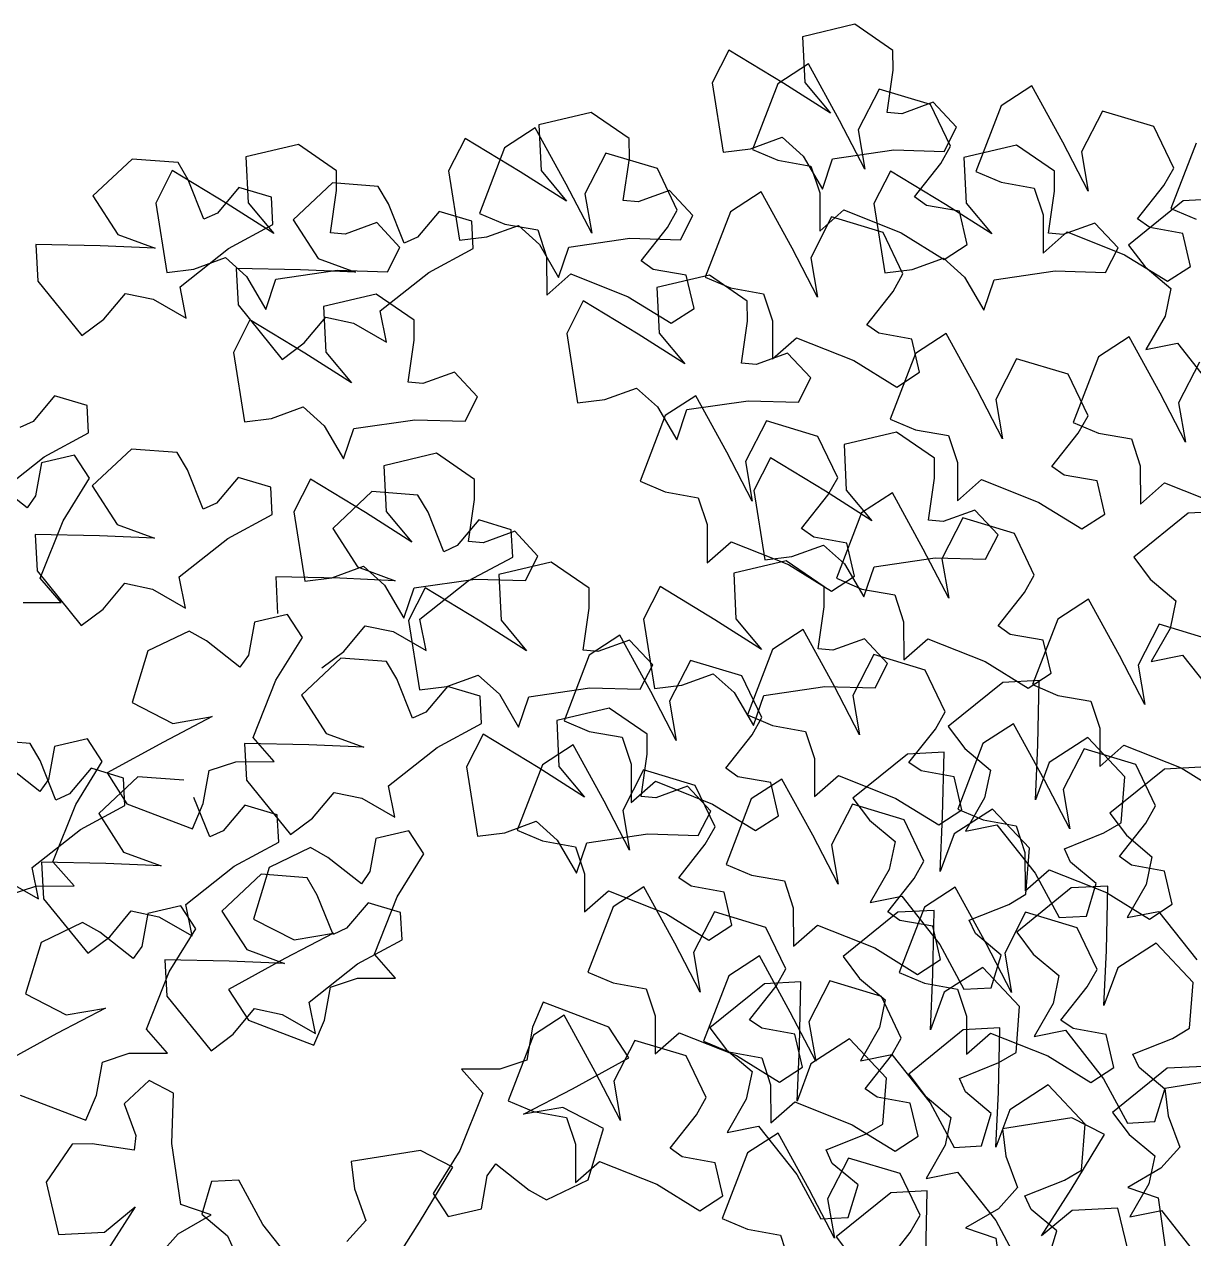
# Model space of a CAD drawing. Header units: millimetres. Extents: x 441061 to 442903, y 4515148 to 4515613.
# Drawn here: x 442312.1359 to 442312.34, y 4515545.6341 to 4515545.8461 of the extents above; entities that cross this region are included whole.
import ezdxf

# ---------------------------------------------------------------- set-up
doc = ezdxf.new("R2010")
doc.units = ezdxf.units.MM
doc.linetypes.add('CONTINUA', pattern=[0])
doc.layers.add('01_piscinas', color=254, linetype='Continuous')

# ---------------------------------------------------------------- blocks, each defined once
blk = doc.blocks.new('A$C21391103')
at = {"layer": '01_piscinas'}
for p, q in [((131.7238, 81.7116), (131.6505, 81.6943)), ((131.7768, 81.6752), (131.7238, 81.7116)), ((131.6505, 81.6943), (131.6537, 81.6304)), ((131.5477, 81.6755), (131.5245, 81.63)), ((131.6245, 81.629), (131.5477, 81.6755)), ((131.777, 81.6474), (131.7768, 81.6752)), ((131.6589, 81.6562), (131.616, 81.6283)), ((131.7021, 81.5775), (131.6589, 81.6562)), ((131.7685, 81.5886), (131.777, 81.6474)), ((131.5245, 81.63), (131.5398, 81.5332)), ((131.616, 81.6283), (131.5809, 81.5369)), ((131.6894, 81.5876), (131.6245, 81.629)), ((131.6537, 81.6304), (131.6894, 81.5876)), ((131.9707, 81.6255), (131.9278, 81.5976)), ((132.0139, 81.5468), (131.9707, 81.6255)), ((131.7574, 81.6211), (131.7281, 81.5642)), ((131.8294, 81.5994), (131.7574, 81.6211)), ((131.8331, 81.6027), (131.7891, 81.5867)), ((131.8571, 81.5414), (131.8294, 81.5994)), ((131.8655, 81.568), (131.8331, 81.6027)), ((131.9278, 81.5976), (131.8927, 81.5061)), ((132.0692, 81.5904), (132.0399, 81.5334)), ((132.1412, 81.5687), (132.0692, 81.5904)), ((131.3556, 81.5884), (131.2823, 81.5712)), ((131.4085, 81.552), (131.3556, 81.5884)), ((131.7376, 81.5092), (131.7021, 81.5775)), ((131.7891, 81.5867), (131.7685, 81.5886)), ((131.2774, 81.5669), (131.2346, 81.539)), ((131.3207, 81.4882), (131.2774, 81.5669)), ((131.2823, 81.5712), (131.2854, 81.5073)), ((131.7281, 81.5642), (131.7376, 81.5092)), ((131.8482, 81.534), (131.8655, 81.568)), ((132.1689, 81.5107), (132.1412, 81.5687)), ((130.9466, 81.5436), (130.8734, 81.5264)), ((130.9996, 81.5072), (130.9466, 81.5436)), ((131.1795, 81.5523), (131.1563, 81.5068)), ((131.2563, 81.5058), (131.1795, 81.5523)), ((131.2346, 81.539), (131.1995, 81.4475)), ((131.4088, 81.5242), (131.4085, 81.552)), ((131.5779, 81.5378), (131.6219, 81.5538)), ((131.6219, 81.5538), (131.6514, 81.5275)), ((131.8435, 81.5172), (131.8571, 81.5414)), ((131.9493, 81.5428), (131.876, 81.5256)), ((132.0023, 81.5064), (131.9493, 81.5428)), ((132.0494, 81.4785), (132.0139, 81.5468)), ((132.2, 81.5458), (132.1649, 81.4543)), ((130.7144, 81.5234), (130.6596, 81.4719)), ((130.7785, 81.5184), (130.7144, 81.5234)), ((130.8734, 81.5264), (130.8765, 81.4625)), ((131.3759, 81.5318), (131.3467, 81.4749)), ((131.448, 81.5101), (131.3759, 81.5318)), ((131.4003, 81.4654), (131.4088, 81.5242)), ((131.5398, 81.5332), (131.5779, 81.5378)), ((131.5809, 81.5369), (131.6162, 81.5219)), ((131.6162, 81.5219), (131.6623, 81.5137)), ((131.6514, 81.5275), (131.6782, 81.4813)), ((131.6782, 81.4813), (131.6925, 81.5237)), ((131.6925, 81.5237), (131.7778, 81.5361)), ((131.7778, 81.5361), (131.8482, 81.534)), ((131.876, 81.5256), (131.8792, 81.4617)), ((132.0399, 81.5334), (132.0494, 81.4785)), ((130.7705, 81.5075), (130.7473, 81.462)), ((130.8473, 81.461), (130.7705, 81.5075)), ((130.7927, 81.4945), (130.7785, 81.5184)), ((130.9999, 81.4794), (130.9996, 81.5072)), ((131.1563, 81.5068), (131.1716, 81.41)), ((131.3211, 81.4644), (131.2563, 81.5058)), ((131.2854, 81.5073), (131.3211, 81.4644)), ((131.4757, 81.4521), (131.448, 81.5101)), ((131.6623, 81.5137), (131.6746, 81.4761)), ((131.7732, 81.5067), (131.75, 81.4612)), ((131.85, 81.4602), (131.7732, 81.5067)), ((131.8067, 81.4705), (131.8435, 81.5172)), ((131.8927, 81.5061), (131.928, 81.4911)), ((132.0026, 81.4786), (132.0023, 81.5064)), ((132.1552, 81.4864), (132.1689, 81.5107)), ((130.8146, 81.4393), (130.7927, 81.4945)), ((130.9941, 81.4901), (130.9393, 81.4385)), ((131.0582, 81.485), (130.9941, 81.4901)), ((131.3561, 81.4199), (131.3207, 81.4882)), ((131.928, 81.4911), (131.9741, 81.483)), ((130.6596, 81.4719), (130.6943, 81.4181)), ((130.8635, 81.4838), (130.8334, 81.4479)), ((130.909, 81.47), (130.8635, 81.4838)), ((130.9913, 81.4206), (130.9999, 81.4794)), ((131.0724, 81.4611), (131.0582, 81.485)), ((131.3467, 81.4749), (131.3561, 81.4199)), ((131.4648, 81.4795), (131.4208, 81.4635)), ((131.4973, 81.4448), (131.4648, 81.4795)), ((131.5926, 81.4777), (131.5498, 81.4499)), ((131.6359, 81.3991), (131.5926, 81.4777)), ((131.6746, 81.4761), (131.6748, 81.4228)), ((131.8235, 81.4586), (131.8067, 81.4705)), ((131.9741, 81.483), (131.9864, 81.4454)), ((131.994, 81.4198), (132.0026, 81.4786)), ((132.1184, 81.4398), (132.1552, 81.4864)), ((130.7473, 81.462), (130.7627, 81.3652)), ((130.9122, 81.4196), (130.8473, 81.461)), ((130.8765, 81.4625), (130.9122, 81.4196)), ((130.911, 81.4319), (130.909, 81.47)), ((131.0943, 81.4059), (131.0724, 81.4611)), ((131.4208, 81.4635), (131.4003, 81.4654)), ((131.75, 81.4612), (131.7653, 81.3644)), ((131.8696, 81.4505), (131.8235, 81.4586)), ((131.9149, 81.4188), (131.85, 81.4602)), ((131.8792, 81.4617), (131.9149, 81.4188)), ((132.182, 81.465), (132.1059, 81.4033)), ((132.1649, 81.4543), (132.2002, 81.4393)), ((132.2331, 81.4677), (132.182, 81.465)), ((130.8334, 81.4479), (130.8146, 81.4393)), ((130.9393, 81.4385), (130.974, 81.3847)), ((131.1432, 81.4504), (131.1131, 81.4145)), ((131.1887, 81.4366), (131.1432, 81.4504)), ((131.1907, 81.3985), (131.1887, 81.4366)), ((131.1995, 81.4475), (131.2347, 81.4326)), ((131.462, 81.4278), (131.4757, 81.4521)), ((131.48, 81.4108), (131.4973, 81.4448)), ((131.5498, 81.4499), (131.5146, 81.3584)), ((131.6911, 81.4426), (131.6619, 81.3857)), ((131.6748, 81.4228), (131.7084, 81.4523)), ((131.7631, 81.421), (131.6911, 81.4426)), ((131.7084, 81.4523), (131.7884, 81.4204)), ((131.8804, 81.4042), (131.8696, 81.4505)), ((131.9864, 81.4454), (131.9866, 81.3921)), ((132.1353, 81.4279), (132.1184, 81.4398)), ((130.8489, 81.3985), (130.911, 81.4319)), ((131.0119, 81.4187), (130.9913, 81.4206)), ((131.0559, 81.4347), (131.0119, 81.4187)), ((131.0884, 81.4001), (131.0559, 81.4347)), ((131.2097, 81.4147), (131.2537, 81.4307)), ((131.2347, 81.4326), (131.2808, 81.4244)), ((131.2537, 81.4307), (131.2831, 81.4043)), ((131.2808, 81.4244), (131.2932, 81.3868)), ((131.4252, 81.3812), (131.462, 81.4278)), ((131.7908, 81.363), (131.7631, 81.421)), ((131.7884, 81.4204), (131.8484, 81.3834)), ((131.9866, 81.3921), (132.0202, 81.4216)), ((132.0146, 81.4179), (131.994, 81.4198)), ((132.0586, 81.4339), (132.0146, 81.4179)), ((132.0202, 81.4216), (132.1002, 81.3897)), ((132.0911, 81.3993), (132.0586, 81.4339)), ((132.1814, 81.4197), (132.1353, 81.4279)), ((132.1922, 81.3735), (132.1814, 81.4197)), ((130.58, 81.4042), (130.5827, 81.3531)), ((130.6697, 81.4023), (130.58, 81.4042)), ((130.7466, 81.3988), (130.6697, 81.4023)), ((130.6943, 81.4181), (130.7466, 81.3988)), ((131.1131, 81.4145), (131.0943, 81.4059)), ((131.1716, 81.41), (131.2097, 81.4147)), ((131.2831, 81.4043), (131.31, 81.3582)), ((131.3243, 81.4005), (131.4095, 81.4129)), ((131.4095, 81.4129), (131.48, 81.4108)), ((131.8484, 81.3834), (131.8804, 81.4042)), ((132.1059, 81.4033), (132.1289, 81.3727)), ((130.7813, 81.345), (130.8489, 81.3985)), ((130.8007, 81.3699), (130.8447, 81.3859)), ((130.8447, 81.3859), (130.8742, 81.3595)), ((131.071, 81.366), (131.0884, 81.4001)), ((131.1286, 81.3651), (131.1907, 81.3985)), ((131.2932, 81.3868), (131.2933, 81.3335)), ((131.31, 81.3582), (131.3243, 81.4005)), ((131.6713, 81.3307), (131.6359, 81.3991)), ((131.6619, 81.3857), (131.6713, 81.3307)), ((132.0737, 81.3652), (132.0911, 81.3993)), ((132.1002, 81.3897), (132.1602, 81.3527)), ((130.7627, 81.3652), (130.8007, 81.3699)), ((130.8597, 81.3708), (130.8624, 81.3197)), ((130.9494, 81.3689), (130.8597, 81.3708)), ((131.0263, 81.3654), (130.9494, 81.3689)), ((130.974, 81.3847), (131.0263, 81.3654)), ((131.4421, 81.3693), (131.4252, 81.3812)), ((131.4882, 81.3611), (131.4421, 81.3693)), ((131.7653, 81.3644), (131.8034, 81.3691)), ((131.8034, 81.3691), (131.8474, 81.3851)), ((131.8474, 81.3851), (131.8769, 81.3587)), ((132.1289, 81.3727), (132.1648, 81.3426)), ((132.1602, 81.3527), (132.1922, 81.3735)), ((130.5827, 81.3531), (130.6443, 81.277)), ((130.8742, 81.3595), (130.901, 81.3134)), ((130.901, 81.3134), (130.9153, 81.3557)), ((130.9153, 81.3557), (131.0006, 81.3682)), ((131.0006, 81.3682), (131.071, 81.366)), ((131.061, 81.3117), (131.1286, 81.3651)), ((131.2933, 81.3335), (131.3269, 81.363)), ((131.3269, 81.363), (131.407, 81.3311)), ((131.5205, 81.3614), (131.4472, 81.3442)), ((131.499, 81.3149), (131.4882, 81.3611)), ((131.5146, 81.3584), (131.5499, 81.3434)), ((131.5734, 81.325), (131.5205, 81.3614)), ((131.7772, 81.3387), (131.7908, 81.363)), ((131.8769, 81.3587), (131.9037, 81.3126)), ((131.9037, 81.3126), (131.918, 81.3549)), ((131.918, 81.3549), (132.0033, 81.3674)), ((132.0033, 81.3674), (132.0737, 81.3652)), ((130.675, 81.3), (130.7051, 81.3359)), ((130.7051, 81.3359), (130.7438, 81.3278)), ((130.7901, 81.3012), (130.7813, 81.345)), ((131.0551, 81.3349), (130.9818, 81.3177)), ((131.1081, 81.2985), (131.0551, 81.3349)), ((131.4472, 81.3442), (131.4504, 81.2803)), ((131.5499, 81.3434), (131.596, 81.3353)), ((131.596, 81.3353), (131.6084, 81.2977)), ((131.7404, 81.2921), (131.7772, 81.3387)), ((132.1648, 81.3426), (132.1567, 81.3039)), ((130.7438, 81.3278), (130.7901, 81.3012)), ((130.8624, 81.3197), (130.924, 81.2436)), ((130.9818, 81.3177), (130.985, 81.2538)), ((131.3444, 81.3253), (131.3212, 81.2798)), ((131.4212, 81.2788), (131.3444, 81.3253)), ((131.407, 81.3311), (131.4669, 81.2941)), ((131.5737, 81.2972), (131.5734, 81.325)), ((130.9546, 81.2666), (130.9847, 81.3025)), ((130.9847, 81.3025), (131.0235, 81.2944)), ((131.0697, 81.2679), (131.061, 81.3117)), ((131.4669, 81.2941), (131.499, 81.3149)), ((132.1567, 81.3039), (132.1301, 81.2576)), ((130.6443, 81.277), (130.675, 81.3)), ((130.879, 81.2988), (130.8558, 81.2533)), ((130.9558, 81.2523), (130.879, 81.2988)), ((131.0235, 81.2944), (131.0697, 81.2679)), ((131.1084, 81.2707), (131.1081, 81.2985)), ((131.5652, 81.2384), (131.5737, 81.2972)), ((131.6084, 81.2977), (131.6085, 81.2444)), ((131.7573, 81.2802), (131.7404, 81.2921)), ((130.924, 81.2436), (130.9546, 81.2666)), ((131.0998, 81.2119), (131.1084, 81.2707)), ((131.3212, 81.2798), (131.3365, 81.183)), ((131.486, 81.2374), (131.4212, 81.2788)), ((131.4504, 81.2803), (131.486, 81.2374)), ((131.6085, 81.2444), (131.6421, 81.2738)), ((131.6421, 81.2738), (131.7222, 81.242)), ((131.8033, 81.272), (131.7573, 81.2802)), ((131.8141, 81.2257), (131.8033, 81.272)), ((131.8511, 81.2797), (131.8082, 81.2519)), ((131.8943, 81.2011), (131.8511, 81.2797)), ((132.1065, 81.275), (132.0636, 81.2472)), ((132.1497, 81.1964), (132.1065, 81.275)), ((130.8558, 81.2533), (130.8711, 81.1565)), ((131.0207, 81.2109), (130.9558, 81.2523)), ((130.985, 81.2538), (131.0207, 81.2109)), ((131.6297, 81.2525), (131.5858, 81.2365)), ((131.6622, 81.2179), (131.6297, 81.2525)), ((131.8082, 81.2519), (131.7731, 81.1604)), ((132.1301, 81.2576), (132.174, 81.2664)), ((132.174, 81.2664), (132.2274, 81.1988)), ((131.5858, 81.2365), (131.5652, 81.2384)), ((131.7222, 81.242), (131.7821, 81.2049)), ((131.9495, 81.2446), (131.9203, 81.1877)), ((132.0216, 81.2229), (131.9495, 81.2446)), ((132.0636, 81.2472), (132.0285, 81.1557)), ((132.205, 81.2399), (132.1757, 81.183)), ((131.1644, 81.226), (131.1204, 81.21)), ((131.1969, 81.1913), (131.1644, 81.226)), ((131.6449, 81.1838), (131.6622, 81.2179)), ((131.7821, 81.2049), (131.8141, 81.2257)), ((132.0493, 81.1649), (132.0216, 81.2229)), ((131.1204, 81.21), (131.0998, 81.2119)), ((131.3746, 81.1877), (131.4186, 81.2037)), ((131.4186, 81.2037), (131.448, 81.1773)), ((131.9298, 81.1327), (131.8943, 81.2011)), ((130.6062, 81.193), (130.5761, 81.1571)), ((130.6517, 81.1792), (130.6062, 81.193)), ((131.1795, 81.1573), (131.1969, 81.1913)), ((131.3365, 81.183), (131.3746, 81.1877)), ((131.5016, 81.1929), (131.4587, 81.1651)), ((131.4892, 81.1735), (131.5744, 81.1859)), ((131.5448, 81.1143), (131.5016, 81.1929)), ((131.5744, 81.1859), (131.6449, 81.1838)), ((131.9203, 81.1877), (131.9298, 81.1327)), ((132.1852, 81.128), (132.1497, 81.1964)), ((132.1757, 81.183), (132.1852, 81.128)), ((130.6537, 81.1411), (130.6517, 81.1792)), ((130.9092, 81.1612), (130.9532, 81.1772)), ((130.9532, 81.1772), (130.9827, 81.1508)), ((131.4587, 81.1651), (131.4236, 81.0736)), ((131.448, 81.1773), (131.4749, 81.1312)), ((131.4749, 81.1312), (131.4892, 81.1735)), ((132.0356, 81.1407), (132.0493, 81.1649)), ((130.5761, 81.1571), (130.5574, 81.1485)), ((130.8711, 81.1565), (130.9092, 81.1612)), ((130.9827, 81.1508), (131.0095, 81.1047)), ((131.0238, 81.147), (131.1091, 81.1594)), ((131.1091, 81.1594), (131.1795, 81.1573)), ((131.6, 81.1578), (131.5708, 81.1009)), ((131.6721, 81.1361), (131.6, 81.1578)), ((131.7731, 81.1604), (131.8084, 81.1454)), ((132.0285, 81.1557), (132.0638, 81.1407)), ((130.5916, 81.1077), (130.6537, 81.1411)), ((131.0095, 81.1047), (131.0238, 81.147)), ((131.6998, 81.0781), (131.6721, 81.1361)), ((131.7817, 81.1421), (131.7085, 81.1249)), ((131.8347, 81.1058), (131.7817, 81.1421)), ((131.8084, 81.1454), (131.8545, 81.1373)), ((131.8545, 81.1373), (131.8668, 81.0997)), ((131.9988, 81.0941), (132.0356, 81.1407)), ((132.0638, 81.1407), (132.1099, 81.1326)), ((132.1099, 81.1326), (132.1222, 81.095)), ((130.7134, 81.1185), (130.6586, 81.067)), ((130.7775, 81.1135), (130.7134, 81.1185)), ((131.5803, 81.0459), (131.5448, 81.1143)), ((131.7085, 81.1249), (131.7116, 81.061)), ((130.524, 81.0543), (130.5916, 81.1077)), ((130.5879, 81.0992), (130.5797, 81.0531)), ((130.6341, 81.11), (130.5879, 81.0992)), ((130.655, 81.078), (130.6341, 81.11)), ((130.7917, 81.0896), (130.7775, 81.1135)), ((131.1394, 81.1125), (131.0661, 81.0952)), ((131.1924, 81.0761), (131.1394, 81.1125)), ((131.5708, 81.1009), (131.5803, 81.0459)), ((131.6056, 81.1061), (131.5825, 81.0605)), ((131.6824, 81.0596), (131.6056, 81.1061)), ((131.835, 81.0779), (131.8347, 81.1058)), ((131.8668, 81.0997), (131.867, 81.0463)), ((130.8137, 81.0344), (130.7917, 81.0896)), ((131.0661, 81.0952), (131.0693, 81.0313)), ((132.0157, 81.0821), (131.9988, 81.0941)), ((132.0618, 81.074), (132.0157, 81.0821)), ((132.1222, 81.095), (132.1224, 81.0417)), ((130.5678, 81.0362), (130.5212, 81.073)), ((130.6179, 81.018), (130.655, 81.078)), ((130.6586, 81.067), (130.6933, 81.0132)), ((130.8625, 81.0789), (130.8324, 81.043)), ((130.908, 81.0651), (130.8625, 81.0789)), ((130.91, 81.027), (130.908, 81.0651)), ((130.9633, 81.0764), (130.9401, 81.0308)), ((131.0401, 81.0299), (130.9633, 81.0764)), ((131.1926, 81.0482), (131.1924, 81.0761)), ((131.4236, 81.0736), (131.4589, 81.0586)), ((131.6861, 81.0539), (131.6998, 81.0781)), ((131.8264, 81.0192), (131.835, 81.0779)), ((131.867, 81.0463), (131.9005, 81.0758)), ((131.9005, 81.0758), (131.9806, 81.044)), ((132.0726, 81.0277), (132.0618, 81.074)), ((132.1224, 81.0417), (132.156, 81.0711)), ((132.156, 81.0711), (132.236, 81.0393)), ((130.5797, 81.0531), (130.5678, 81.0362)), ((131.0493, 81.0593), (130.9945, 81.0077)), ((131.1134, 81.0542), (131.0493, 81.0593)), ((131.1276, 81.0303), (131.1134, 81.0542)), ((131.1841, 80.9895), (131.1926, 81.0482)), ((131.4589, 81.0586), (131.505, 81.0505)), ((131.505, 81.0505), (131.5173, 81.0129)), ((131.5825, 81.0605), (131.5978, 80.9637)), ((131.6493, 81.0073), (131.6861, 81.0539)), ((131.7473, 81.0181), (131.6824, 81.0596)), ((131.7116, 81.061), (131.7473, 81.0181)), ((131.776, 81.0573), (131.7331, 81.0295)), ((131.8192, 80.9787), (131.776, 81.0573)), ((130.8324, 81.043), (130.8137, 81.0344)), ((130.9401, 81.0308), (130.9554, 80.934)), ((131.105, 80.9884), (131.0401, 81.0299)), ((131.0693, 81.0313), (131.105, 80.9884)), ((131.1496, 80.9751), (131.1276, 81.0303)), ((131.7331, 81.0295), (131.698, 80.938)), ((131.891, 81.0333), (131.847, 81.0173)), ((131.9235, 80.9986), (131.891, 81.0333)), ((131.9806, 81.044), (132.0405, 81.0069)), ((132.2402, 81.0318), (132.1891, 81.0291)), ((130.5861, 80.938), (130.6179, 81.018)), ((130.6933, 81.0132), (130.7456, 80.9939)), ((130.8479, 80.9936), (130.91, 81.027)), ((131.1984, 81.0196), (131.1683, 80.9837)), ((131.2439, 81.0058), (131.1984, 81.0196)), ((131.5173, 81.0129), (131.5175, 80.9595)), ((131.847, 81.0173), (131.8264, 81.0192)), ((131.8745, 81.0222), (131.8452, 80.9653)), ((131.9465, 81.0005), (131.8745, 81.0222)), ((132.0405, 81.0069), (132.0726, 81.0277)), ((132.1891, 81.0291), (132.113, 80.9674)), ((130.579, 80.9993), (130.5817, 80.9482)), ((130.6687, 80.9974), (130.579, 80.9993)), ((130.7456, 80.9939), (130.6687, 80.9974)), ((130.9945, 81.0077), (131.0292, 80.9539)), ((131.2487, 81.0036), (131.2047, 80.9876)), ((131.2459, 80.9677), (131.2439, 81.0058)), ((131.2811, 80.9689), (131.2487, 81.0036)), ((131.6662, 80.9953), (131.6493, 81.0073)), ((131.7123, 80.9872), (131.6662, 80.9953)), ((131.9061, 80.9645), (131.9235, 80.9986)), ((131.9742, 80.9425), (131.9465, 81.0005)), ((130.7803, 80.9401), (130.8479, 80.9936)), ((131.1683, 80.9837), (131.1496, 80.9751)), ((131.2047, 80.9876), (131.1841, 80.9895)), ((131.5175, 80.9595), (131.551, 80.989)), ((131.551, 80.989), (131.6311, 80.9572)), ((131.6358, 80.9684), (131.6798, 80.9844)), ((131.6798, 80.9844), (131.7093, 80.958)), ((131.7231, 80.9409), (131.7123, 80.9872)), ((131.8547, 80.9103), (131.8192, 80.9787)), ((131.1838, 80.9343), (131.2459, 80.9677)), ((131.2638, 80.9349), (131.2811, 80.9689)), ((131.6276, 80.9625), (131.5544, 80.9452)), ((131.5978, 80.9637), (131.6358, 80.9684)), ((131.6806, 80.9261), (131.6276, 80.9625)), ((131.7504, 80.9542), (131.8357, 80.9667)), ((131.8357, 80.9667), (131.9061, 80.9645)), ((131.8452, 80.9653), (131.8547, 80.9103)), ((132.113, 80.9674), (132.1361, 80.9368)), ((130.5817, 80.9482), (130.6433, 80.8721)), ((130.9935, 80.9387), (131.0375, 80.9547)), ((131.0292, 80.9539), (131.0815, 80.9346)), ((131.0375, 80.9547), (131.067, 80.9283)), ((131.2996, 80.9606), (131.2263, 80.9433)), ((131.3526, 80.9242), (131.2996, 80.9606)), ((131.5544, 80.9452), (131.5575, 80.8813)), ((131.6311, 80.9572), (131.691, 80.9201)), ((131.7093, 80.958), (131.7361, 80.9119)), ((131.7361, 80.9119), (131.7504, 80.9542)), ((130.6155, 80.9044), (130.5861, 80.938)), ((130.674, 80.8951), (130.7041, 80.931)), ((130.7041, 80.931), (130.7428, 80.9229)), ((130.7891, 80.8963), (130.7803, 80.9401)), ((130.9149, 80.94), (130.9176, 80.8889)), ((131.0046, 80.9381), (130.9149, 80.94)), ((130.9554, 80.934), (130.9935, 80.9387)), ((131.0815, 80.9346), (131.0046, 80.9381)), ((131.067, 80.9283), (131.0938, 80.8822)), ((131.1081, 80.9245), (131.1934, 80.937)), ((131.1162, 80.8809), (131.1838, 80.9343)), ((131.1934, 80.937), (131.2638, 80.9349)), ((131.2263, 80.9433), (131.2295, 80.8794)), ((131.691, 80.9201), (131.7231, 80.9409)), ((131.698, 80.938), (131.7333, 80.923)), ((131.9606, 80.9183), (131.9742, 80.9425)), ((132.1361, 80.9368), (132.1719, 80.9067)), ((130.7428, 80.9229), (130.7891, 80.8963)), ((131.0938, 80.8822), (131.1081, 80.9245)), ((131.1235, 80.9245), (131.1003, 80.8789)), ((131.2003, 80.878), (131.1235, 80.9245)), ((131.3528, 80.8963), (131.3526, 80.9242)), ((131.4516, 80.9264), (131.4284, 80.8808)), ((131.5283, 80.8799), (131.4516, 80.9264)), ((131.6809, 80.8982), (131.6806, 80.9261)), ((131.7333, 80.923), (131.7794, 80.9149)), ((131.7794, 80.9149), (131.7917, 80.8773)), ((131.9238, 80.8717), (131.9606, 80.9183)), ((130.5622, 80.9042), (130.6155, 80.9044)), ((130.6433, 80.8721), (130.674, 80.8951)), ((131.3443, 80.8376), (131.3528, 80.8963)), ((131.6724, 80.8395), (131.6809, 80.8982)), ((132.0498, 80.9088), (132.0069, 80.881)), ((132.093, 80.8301), (132.0498, 80.9088)), ((132.1719, 80.9067), (132.1638, 80.868)), ((130.8851, 80.8768), (130.877, 80.8307)), ((130.9314, 80.8876), (130.8851, 80.8768)), ((130.9522, 80.8555), (130.9314, 80.8876)), ((131.1003, 80.8789), (131.1156, 80.7821)), ((131.125, 80.837), (131.1162, 80.8809)), ((131.2652, 80.8365), (131.2003, 80.878)), ((131.2295, 80.8794), (131.2652, 80.8365)), ((131.4284, 80.8808), (131.4437, 80.784)), ((131.5932, 80.8384), (131.5283, 80.8799)), ((131.5575, 80.8813), (131.5932, 80.8384)), ((131.7917, 80.8773), (131.7919, 80.8239)), ((132.0069, 80.881), (131.9718, 80.7895)), ((130.7942, 80.8643), (130.7362, 80.8366)), ((130.8184, 80.8506), (130.7942, 80.8643)), ((131.0099, 80.8358), (131.04, 80.8717)), ((131.04, 80.8717), (131.0787, 80.8636)), ((131.0787, 80.8636), (131.125, 80.837)), ((131.6515, 80.8665), (131.6086, 80.8386)), ((131.6947, 80.7878), (131.6515, 80.8665)), ((131.9406, 80.8597), (131.9238, 80.8717)), ((131.9867, 80.8516), (131.9406, 80.8597)), ((132.1483, 80.8737), (132.119, 80.8168)), ((132.1638, 80.868), (132.1373, 80.8217)), ((132.2203, 80.852), (132.1483, 80.8737)), ((130.865, 80.8138), (130.8184, 80.8506)), ((130.9151, 80.7956), (130.9522, 80.8555)), ((131.3955, 80.8584), (131.3527, 80.8305)), ((131.4089, 80.8517), (131.3649, 80.8357)), ((131.4388, 80.7797), (131.3955, 80.8584)), ((131.4413, 80.817), (131.4089, 80.8517)), ((131.7369, 80.8536), (131.6929, 80.8376)), ((131.7694, 80.8189), (131.7369, 80.8536)), ((131.7919, 80.8239), (131.8255, 80.8534)), ((131.8255, 80.8534), (131.9055, 80.8216)), ((131.9975, 80.8053), (131.9867, 80.8516)), ((130.7362, 80.8366), (130.7145, 80.7645)), ((130.877, 80.8307), (130.865, 80.8138)), ((131.0057, 80.8266), (130.9509, 80.775)), ((130.9792, 80.8128), (131.0099, 80.8358)), ((131.0698, 80.8216), (131.0057, 80.8266)), ((131.3527, 80.8305), (131.3175, 80.7391)), ((131.3649, 80.8357), (131.3443, 80.8376)), ((131.6086, 80.8386), (131.5735, 80.7472)), ((131.6929, 80.8376), (131.6724, 80.8395)), ((131.7499, 80.8314), (131.7207, 80.7745)), ((131.822, 80.8097), (131.7499, 80.8314)), ((132.1285, 80.7618), (132.093, 80.8301)), ((132.1373, 80.8217), (132.1811, 80.8305)), ((132.1811, 80.8305), (132.2345, 80.7629)), ((131.084, 80.7976), (131.0698, 80.8216)), ((131.424, 80.783), (131.4413, 80.817)), ((131.494, 80.8233), (131.4648, 80.7664)), ((131.566, 80.8016), (131.494, 80.8233)), ((131.7521, 80.7849), (131.7694, 80.8189)), ((131.8497, 80.7517), (131.822, 80.8097)), ((131.9055, 80.8216), (131.9655, 80.7845)), ((132.119, 80.8168), (132.1285, 80.7618)), ((130.8833, 80.7155), (130.9151, 80.7956)), ((131.106, 80.7425), (131.084, 80.7976)), ((131.1537, 80.7868), (131.1977, 80.8028)), ((131.1977, 80.8028), (131.2272, 80.7764)), ((131.4818, 80.7887), (131.5257, 80.8047)), ((131.5257, 80.8047), (131.5552, 80.7783)), ((131.5937, 80.7436), (131.566, 80.8016)), ((131.9301, 80.7924), (131.8539, 80.7308)), ((131.9811, 80.7951), (131.9301, 80.7924)), ((131.9655, 80.7845), (131.9975, 80.8053)), ((131.9792, 80.7054), (131.9811, 80.7951)), ((130.9509, 80.775), (130.9856, 80.7213)), ((131.1156, 80.7821), (131.1537, 80.7868)), ((131.1548, 80.7869), (131.1247, 80.7511)), ((131.2003, 80.7732), (131.1548, 80.7869)), ((131.2272, 80.7764), (131.254, 80.7303)), ((131.2683, 80.7726), (131.3536, 80.7851)), ((131.3536, 80.7851), (131.424, 80.783)), ((131.4742, 80.7114), (131.4388, 80.7797)), ((131.4437, 80.784), (131.4818, 80.7887)), ((131.5552, 80.7783), (131.582, 80.7322)), ((131.5964, 80.7745), (131.6816, 80.787)), ((131.6816, 80.787), (131.7521, 80.7849)), ((131.7302, 80.7195), (131.6947, 80.7878)), ((131.9718, 80.7895), (132.0071, 80.7745)), ((130.7145, 80.7645), (130.7714, 80.7353)), ((131.2023, 80.735), (131.2003, 80.7732)), ((131.254, 80.7303), (131.2683, 80.7726)), ((131.4648, 80.7664), (131.4742, 80.7114)), ((131.582, 80.7322), (131.5964, 80.7745)), ((131.7207, 80.7745), (131.7302, 80.7195)), ((132.0071, 80.7745), (132.0532, 80.7664)), ((132.0532, 80.7664), (132.0655, 80.7288)), ((130.8264, 80.7448), (130.7581, 80.7093)), ((130.7714, 80.7353), (130.8264, 80.7448)), ((131.1247, 80.7511), (131.106, 80.7425)), ((131.3806, 80.7565), (131.3073, 80.7392)), ((131.4335, 80.7201), (131.3806, 80.7565)), ((131.5735, 80.7472), (131.6088, 80.7322)), ((131.5801, 80.7194), (131.5937, 80.7436)), ((131.836, 80.7275), (131.8497, 80.7517)), ((131.1402, 80.7016), (131.2023, 80.735)), ((131.3073, 80.7392), (131.3104, 80.6753)), ((131.3175, 80.7391), (131.3528, 80.7241)), ((131.3528, 80.7241), (131.3989, 80.7159)), ((131.6088, 80.7322), (131.6549, 80.724)), ((131.6549, 80.724), (131.6672, 80.6865)), ((131.7992, 80.6808), (131.836, 80.7275)), ((131.8539, 80.7308), (131.877, 80.7001)), ((131.9453, 80.7349), (131.9025, 80.7071)), ((131.9886, 80.6563), (131.9453, 80.7349)), ((132.0655, 80.7288), (132.0657, 80.6754)), ((130.572, 80.7074), (130.5079, 80.7124)), ((130.5861, 80.6834), (130.572, 80.7074)), ((130.652, 80.714), (130.6058, 80.7032)), ((130.6728, 80.682), (130.652, 80.714)), ((130.7581, 80.7093), (130.6794, 80.6661)), ((130.8713, 80.7073), (130.874, 80.6563)), ((130.961, 80.7054), (130.8713, 80.7073)), ((130.9128, 80.682), (130.8833, 80.7155)), ((130.9856, 80.7213), (131.038, 80.702)), ((131.2045, 80.7204), (131.1813, 80.6749)), ((131.2813, 80.6739), (131.2045, 80.7204)), ((131.3989, 80.7159), (131.4113, 80.6784)), ((131.4338, 80.6923), (131.4335, 80.7201)), ((131.5433, 80.6727), (131.5801, 80.7194)), ((131.9025, 80.7071), (131.8673, 80.6156)), ((132.0488, 80.7155), (131.995, 80.6808)), ((132.1004, 80.6607), (132.0488, 80.7155)), ((130.6058, 80.7032), (130.5976, 80.6571)), ((131.038, 80.702), (130.961, 80.7054)), ((131.0726, 80.6482), (131.1402, 80.7016)), ((131.3303, 80.7055), (131.2874, 80.6777)), ((131.3735, 80.6268), (131.3303, 80.7055)), ((131.4253, 80.6335), (131.4338, 80.6923)), ((131.7971, 80.6926), (131.7209, 80.631)), ((131.8481, 80.6953), (131.7971, 80.6926)), ((131.8462, 80.6056), (131.8481, 80.6953)), ((131.877, 80.7001), (131.9128, 80.67)), ((131.9758, 80.6284), (131.9792, 80.7054)), ((132.0438, 80.6998), (132.0146, 80.6429)), ((132.1158, 80.6781), (132.0438, 80.6998)), ((132.0657, 80.6754), (132.0993, 80.7049)), ((132.0993, 80.7049), (132.1793, 80.6731)), ((130.5857, 80.6402), (130.5391, 80.677)), ((130.6081, 80.6282), (130.5861, 80.6834)), ((130.6358, 80.622), (130.6728, 80.682)), ((130.8218, 80.6695), (130.8594, 80.6818)), ((130.8594, 80.6818), (130.9128, 80.682)), ((131.1813, 80.6749), (131.1966, 80.5781)), ((131.2874, 80.6777), (131.2523, 80.5862)), ((131.3461, 80.6325), (131.2813, 80.6739)), ((131.3104, 80.6753), (131.3461, 80.6325)), ((131.4113, 80.6784), (131.4114, 80.625)), ((131.6672, 80.6865), (131.6674, 80.6331)), ((131.8161, 80.6689), (131.7992, 80.6808)), ((131.995, 80.6808), (131.9758, 80.6284)), ((132.1435, 80.6201), (132.1158, 80.6781)), ((132.2068, 80.6741), (132.1558, 80.6715)), ((132.1793, 80.6731), (132.2393, 80.636)), ((130.5976, 80.6571), (130.5857, 80.6402)), ((130.657, 80.6727), (130.6269, 80.6369)), ((130.7024, 80.6589), (130.657, 80.6727)), ((130.7226, 80.6609), (130.6678, 80.6094)), ((130.6794, 80.6661), (130.7072, 80.6232)), ((130.7044, 80.6208), (130.7024, 80.6589)), ((130.7867, 80.6559), (130.7226, 80.6609)), ((130.8137, 80.6234), (130.8218, 80.6695)), ((130.874, 80.6563), (130.9356, 80.5801)), ((131.4287, 80.6704), (131.3995, 80.6135)), ((131.5008, 80.6487), (131.4287, 80.6704)), ((131.5601, 80.6608), (131.5433, 80.6727)), ((131.6062, 80.6527), (131.5601, 80.6608)), ((131.6218, 80.6577), (131.579, 80.6299)), ((131.6651, 80.5791), (131.6218, 80.6577)), ((131.6674, 80.6331), (131.7009, 80.6626)), ((131.7009, 80.6626), (131.781, 80.6307)), ((131.8622, 80.6608), (131.8161, 80.6689)), ((131.873, 80.6145), (131.8622, 80.6608)), ((131.9128, 80.67), (131.9047, 80.6313)), ((132.024, 80.5879), (131.9886, 80.6563)), ((132.1558, 80.6715), (132.0796, 80.6098)), ((132.0954, 80.5966), (132.1004, 80.6607)), ((131.0814, 80.6044), (131.0726, 80.6482)), ((131.4114, 80.625), (131.445, 80.6545)), ((131.445, 80.6545), (131.525, 80.6226)), ((131.4898, 80.6476), (131.4458, 80.6316)), ((131.5223, 80.6129), (131.4898, 80.6476)), ((131.5285, 80.5907), (131.5008, 80.6487)), ((131.617, 80.6064), (131.6062, 80.6527)), ((132.0146, 80.6429), (132.024, 80.5879)), ((130.6269, 80.6369), (130.6081, 80.6282)), ((130.7072, 80.6232), (130.7987, 80.5881)), ((130.7987, 80.5881), (130.8137, 80.6234)), ((130.8228, 80.5768), (130.8008, 80.632)), ((130.9663, 80.6032), (130.9964, 80.639)), ((130.9964, 80.639), (131.0351, 80.6309)), ((131.0351, 80.6309), (131.0814, 80.6044)), ((131.4089, 80.5585), (131.3735, 80.6268)), ((131.4458, 80.6316), (131.4253, 80.6335)), ((131.525, 80.6226), (131.585, 80.5856)), ((131.579, 80.6299), (131.5438, 80.5384)), ((131.7203, 80.6226), (131.6911, 80.5657)), ((131.7924, 80.6009), (131.7203, 80.6226)), ((131.7209, 80.631), (131.744, 80.6004)), ((131.781, 80.6307), (131.841, 80.5937)), ((131.9047, 80.6313), (131.8782, 80.585)), ((130.6039, 80.5419), (130.6358, 80.622)), ((130.6424, 80.5874), (130.7044, 80.6208)), ((130.6678, 80.6094), (130.7024, 80.5556)), ((130.8717, 80.6213), (130.8416, 80.5854)), ((130.9171, 80.6075), (130.8717, 80.6213)), ((130.9191, 80.5693), (130.9171, 80.6075)), ((131.3995, 80.6135), (131.4089, 80.5585)), ((131.505, 80.5789), (131.5223, 80.6129)), ((131.585, 80.5856), (131.617, 80.6064)), ((131.841, 80.5937), (131.873, 80.6145)), ((131.8428, 80.5287), (131.8462, 80.6056)), ((131.9158, 80.6157), (131.8621, 80.581)), ((131.8673, 80.6156), (131.9026, 80.6006)), ((131.9674, 80.5609), (131.9158, 80.6157)), ((132.0796, 80.6098), (132.1027, 80.5792)), ((132.1299, 80.5959), (132.1435, 80.6201)), ((130.9356, 80.5801), (130.9663, 80.6032)), ((131.2347, 80.5827), (131.2787, 80.5987)), ((131.2787, 80.5987), (131.3081, 80.5724)), ((131.5148, 80.5665), (131.5285, 80.5907)), ((131.744, 80.6004), (131.7798, 80.5703)), ((131.82, 80.5429), (131.7924, 80.6009)), ((131.8782, 80.585), (131.922, 80.5938)), ((131.9026, 80.6006), (131.9487, 80.5925)), ((131.922, 80.5938), (131.9754, 80.5262)), ((131.9487, 80.5925), (131.9611, 80.5549)), ((132.0714, 80.5824), (132.0954, 80.5966)), ((132.0931, 80.5493), (132.1299, 80.5959)), ((130.5748, 80.534), (130.6424, 80.5874)), ((130.8416, 80.5854), (130.8228, 80.5768)), ((131.0546, 80.5745), (131.0464, 80.5284)), ((131.1008, 80.5853), (131.0546, 80.5745)), ((131.1217, 80.5533), (131.1008, 80.5853)), ((131.1966, 80.5781), (131.2347, 80.5827)), ((131.2523, 80.5862), (131.2876, 80.5712)), ((131.3081, 80.5724), (131.335, 80.5262)), ((131.3493, 80.5686), (131.4345, 80.581)), ((131.4345, 80.581), (131.505, 80.5789)), ((131.7005, 80.5107), (131.6651, 80.5791)), ((131.8621, 80.581), (131.8428, 80.5287)), ((132.0162, 80.5604), (132.0714, 80.5824)), ((132.1027, 80.5792), (132.1385, 80.5491)), ((130.7024, 80.5556), (130.7548, 80.5363)), ((130.8571, 80.5359), (130.9191, 80.5693)), ((130.9636, 80.562), (130.9056, 80.5343)), ((130.9879, 80.5483), (130.9636, 80.562)), ((131.2876, 80.5712), (131.3337, 80.5631)), ((131.3337, 80.5631), (131.346, 80.5255)), ((131.335, 80.5262), (131.3493, 80.5686)), ((131.478, 80.5199), (131.5148, 80.5665)), ((131.6911, 80.5657), (131.7005, 80.5107)), ((131.7798, 80.5703), (131.7717, 80.5315)), ((131.9611, 80.5549), (131.9612, 80.5015)), ((131.9624, 80.4968), (131.9674, 80.5609)), ((132.0249, 80.5417), (132.0162, 80.5604)), ((130.5881, 80.5416), (130.5908, 80.4906)), ((130.6779, 80.5398), (130.5881, 80.5416)), ((130.6334, 80.5084), (130.6039, 80.5419)), ((130.7548, 80.5363), (130.6779, 80.5398)), ((131.0345, 80.5115), (130.9879, 80.5483)), ((131.0846, 80.4933), (131.1217, 80.5533)), ((131.5438, 80.5384), (131.5791, 80.5234)), ((131.8064, 80.5187), (131.82, 80.5429)), ((132.0607, 80.5116), (132.0249, 80.5417)), ((132.1099, 80.5373), (132.0931, 80.5493)), ((132.1385, 80.5491), (132.1304, 80.5103)), ((130.5835, 80.4902), (130.5748, 80.534)), ((130.7895, 80.4825), (130.8571, 80.5359)), ((130.8947, 80.5247), (130.8399, 80.4731)), ((130.9056, 80.5343), (130.884, 80.4622)), ((130.9588, 80.5197), (130.8947, 80.5247)), ((131.0464, 80.5284), (131.0345, 80.5115)), ((131.346, 80.5255), (131.3462, 80.4721)), ((131.5791, 80.5234), (131.6252, 80.5153)), ((131.7717, 80.5315), (131.7452, 80.4853)), ((131.9612, 80.5015), (131.9948, 80.531)), ((131.9754, 80.5262), (132.0088, 80.4641)), ((131.9948, 80.531), (132.0749, 80.4992)), ((132.156, 80.5292), (132.1099, 80.5373)), ((132.1668, 80.4829), (132.156, 80.5292)), ((130.5372, 80.5167), (130.5835, 80.4902)), ((130.5425, 80.4959), (130.5801, 80.5082)), ((130.5801, 80.5082), (130.6334, 80.5084)), ((130.973, 80.4957), (130.9588, 80.5197)), ((131.4289, 80.5072), (131.3861, 80.4794)), ((131.4721, 80.4286), (131.4289, 80.5072)), ((131.4949, 80.5079), (131.478, 80.5199)), ((131.541, 80.4998), (131.4949, 80.5079)), ((131.6252, 80.5153), (131.6376, 80.4777)), ((131.7696, 80.4721), (131.8064, 80.5187)), ((131.8637, 80.5067), (131.8208, 80.4788)), ((131.9069, 80.428), (131.8637, 80.5067)), ((132.0257, 80.5055), (131.9496, 80.4438)), ((132.0767, 80.5081), (132.0257, 80.5055)), ((132.0469, 80.4661), (132.0607, 80.5116)), ((132.0749, 80.4184), (132.0767, 80.5081)), ((132.1304, 80.5103), (132.1039, 80.4641)), ((130.5908, 80.4906), (130.6525, 80.4144)), ((130.995, 80.4405), (130.973, 80.4957)), ((131.0528, 80.4132), (131.0846, 80.4933)), ((131.3462, 80.4721), (131.3797, 80.5016)), ((131.3797, 80.5016), (131.4598, 80.4698)), ((131.5518, 80.4535), (131.541, 80.4998)), ((131.7452, 80.4853), (131.789, 80.494)), ((131.789, 80.494), (131.8424, 80.4264)), ((131.9384, 80.4826), (131.9624, 80.4968)), ((132.0749, 80.4992), (132.1348, 80.4621)), ((130.6831, 80.4375), (130.7132, 80.4734)), ((130.7132, 80.4734), (130.7519, 80.4653)), ((130.7362, 80.4698), (130.728, 80.4237)), ((130.7825, 80.4806), (130.7362, 80.4698)), ((130.8033, 80.4486), (130.7825, 80.4806)), ((130.7982, 80.4387), (130.7895, 80.4825)), ((130.8399, 80.4731), (130.8746, 80.4194)), ((131.0438, 80.485), (131.0137, 80.4492)), ((131.0893, 80.4713), (131.0438, 80.485)), ((131.0913, 80.4331), (131.0893, 80.4713)), ((131.3861, 80.4794), (131.3509, 80.3879)), ((131.4598, 80.4698), (131.5197, 80.4327)), ((131.5274, 80.4721), (131.4981, 80.4152)), ((131.5994, 80.4504), (131.5274, 80.4721)), ((131.6376, 80.4777), (131.6377, 80.4243)), ((131.7834, 80.4716), (131.7072, 80.4099)), ((131.7865, 80.4601), (131.7696, 80.4721)), ((131.8344, 80.4743), (131.7834, 80.4716)), ((131.8208, 80.4788), (131.7857, 80.3874)), ((131.8325, 80.3845), (131.8344, 80.4743)), ((131.8833, 80.4607), (131.9384, 80.4826)), ((131.9621, 80.4716), (131.9329, 80.4147)), ((132.0342, 80.4499), (131.9621, 80.4716)), ((132.1039, 80.4641), (132.1477, 80.4728)), ((132.1348, 80.4621), (132.1668, 80.4829)), ((132.1477, 80.4728), (132.2011, 80.4052)), ((130.6452, 80.4573), (130.5872, 80.4296)), ((130.6695, 80.4437), (130.6452, 80.4573)), ((130.7519, 80.4653), (130.7982, 80.4387)), ((130.884, 80.4622), (130.9409, 80.433)), ((131.5197, 80.4327), (131.5518, 80.4535)), ((131.6377, 80.4243), (131.6713, 80.4538)), ((131.6713, 80.4538), (131.7514, 80.422)), ((131.8326, 80.452), (131.7865, 80.4601)), ((131.8919, 80.4419), (131.8833, 80.4607)), ((132.0088, 80.4641), (132.0469, 80.4661)), ((130.6525, 80.4144), (130.6831, 80.4375)), ((130.7161, 80.4069), (130.6695, 80.4437)), ((130.7662, 80.3886), (130.8033, 80.4486)), ((130.9958, 80.4425), (130.9275, 80.407)), ((130.9409, 80.433), (130.9958, 80.4425)), ((131.0137, 80.4492), (130.995, 80.4405)), ((131.6271, 80.3924), (131.5994, 80.4504)), ((131.8433, 80.4057), (131.8326, 80.452)), ((131.9277, 80.4118), (131.8919, 80.4419)), ((131.9496, 80.4438), (131.9726, 80.4132)), ((132.0619, 80.3919), (132.0342, 80.4499)), ((130.5872, 80.4296), (130.5656, 80.3576)), ((130.728, 80.4237), (130.7161, 80.4069)), ((130.8746, 80.4194), (130.927, 80.4001)), ((131.0292, 80.3997), (131.0913, 80.4331)), ((131.5076, 80.3602), (131.4721, 80.4286)), ((131.7514, 80.422), (131.8113, 80.3849)), ((131.8424, 80.4264), (131.8758, 80.3643)), ((131.9424, 80.3597), (131.9069, 80.428)), ((132.1445, 80.4285), (132.0907, 80.3939)), ((132.196, 80.3737), (132.1445, 80.4285)), ((130.7603, 80.4054), (130.763, 80.3544)), ((130.85, 80.4035), (130.7603, 80.4054)), ((130.9275, 80.407), (130.8489, 80.3638)), ((130.927, 80.4001), (130.85, 80.4035)), ((131.0822, 80.3797), (131.0528, 80.4132)), ((131.4981, 80.4152), (131.5076, 80.3602)), ((131.5903, 80.4108), (131.5474, 80.3829)), ((131.6335, 80.3321), (131.5903, 80.4108)), ((131.7072, 80.4099), (131.7303, 80.3793)), ((131.8113, 80.3849), (131.8433, 80.4057)), ((131.914, 80.3663), (131.9277, 80.4118)), ((131.9329, 80.4147), (131.9424, 80.3597)), ((131.9726, 80.4132), (132.0085, 80.3831)), ((132.0714, 80.3415), (132.0749, 80.4184)), ((130.7344, 80.3086), (130.7662, 80.3886)), ((130.9616, 80.3463), (131.0292, 80.3997)), ((131.3509, 80.3879), (131.3862, 80.3729)), ((131.6135, 80.3682), (131.6271, 80.3924)), ((131.7857, 80.3874), (131.821, 80.3724)), ((131.9021, 80.3947), (131.8484, 80.36)), ((131.9537, 80.3399), (131.9021, 80.3947)), ((132.0482, 80.3676), (132.0619, 80.3919)), ((132.0907, 80.3939), (132.0714, 80.3415)), ((130.9913, 80.3672), (131.0289, 80.3795)), ((131.0289, 80.3795), (131.0822, 80.3797)), ((131.3862, 80.3729), (131.4323, 80.3648)), ((131.5474, 80.3829), (131.5123, 80.2915)), ((131.5973, 80.3717), (131.5211, 80.31)), ((131.5767, 80.3216), (131.6135, 80.3682)), ((131.6483, 80.3744), (131.5973, 80.3717)), ((131.6464, 80.2846), (131.6483, 80.3744)), ((131.6888, 80.3757), (131.6595, 80.3188)), ((131.7608, 80.354), (131.6888, 80.3757)), ((131.7303, 80.3793), (131.7661, 80.3492)), ((131.821, 80.3724), (131.8671, 80.3642)), ((131.8291, 80.3076), (131.8325, 80.3845)), ((132.0085, 80.3831), (132.0004, 80.3444)), ((132.191, 80.3096), (132.196, 80.3737)), ((130.5656, 80.3576), (130.6225, 80.3283)), ((130.763, 80.3544), (130.8246, 80.2782)), ((130.8489, 80.3638), (130.8767, 80.3209)), ((130.9832, 80.3211), (130.9913, 80.3672)), ((131.4323, 80.3648), (131.4446, 80.3272)), ((131.7885, 80.296), (131.7608, 80.354)), ((131.8484, 80.36), (131.8291, 80.3076)), ((131.8671, 80.3642), (131.8794, 80.3266)), ((131.8758, 80.3643), (131.914, 80.3663)), ((132.0114, 80.321), (132.0482, 80.3676)), ((130.6774, 80.3378), (130.6091, 80.3023)), ((130.6225, 80.3283), (130.6774, 80.3378)), ((130.8553, 80.3013), (130.8854, 80.3371)), ((130.8854, 80.3371), (130.9241, 80.329)), ((130.9704, 80.3025), (130.9616, 80.3463)), ((131.2885, 80.3463), (131.2735, 80.311)), ((131.38, 80.3112), (131.2885, 80.3463)), ((131.7661, 80.3492), (131.758, 80.3105)), ((131.9487, 80.2758), (131.9537, 80.3399)), ((132.0004, 80.3444), (131.9738, 80.2981)), ((130.8767, 80.3209), (130.9682, 80.2858)), ((130.9241, 80.329), (130.9704, 80.3025)), ((130.9682, 80.2858), (130.9832, 80.3211)), ((131.3177, 80.3277), (131.2748, 80.2998)), ((131.3609, 80.249), (131.3177, 80.3277)), ((131.4446, 80.3272), (131.4448, 80.2738)), ((131.5935, 80.3096), (131.5767, 80.3216)), ((131.669, 80.2638), (131.6335, 80.3321)), ((131.6595, 80.3188), (131.669, 80.2638)), ((131.8794, 80.3266), (131.8796, 80.2733)), ((132.0283, 80.3091), (132.0114, 80.321)), ((130.6091, 80.3023), (130.5305, 80.2591)), ((130.7638, 80.275), (130.7344, 80.3086)), ((130.8246, 80.2782), (130.8553, 80.3013)), ((131.2735, 80.311), (131.2654, 80.2649)), ((131.4078, 80.2683), (131.38, 80.3112)), ((131.4448, 80.2738), (131.4784, 80.3033)), ((131.4784, 80.3033), (131.5584, 80.2715)), ((131.5211, 80.31), (131.5442, 80.2794)), ((131.6396, 80.3015), (131.5935, 80.3096)), ((131.6504, 80.2552), (131.6396, 80.3015)), ((131.758, 80.3105), (131.7315, 80.2642)), ((131.8749, 80.3074), (131.7988, 80.2457)), ((131.926, 80.3101), (131.8749, 80.3074)), ((131.8796, 80.2733), (131.9131, 80.3028)), ((131.9131, 80.3028), (131.9932, 80.2709)), ((131.9241, 80.2203), (131.926, 80.3101)), ((131.9738, 80.2981), (132.0176, 80.3068)), ((132.0176, 80.3068), (132.071, 80.2392)), ((132.0744, 80.301), (132.0283, 80.3091)), ((132.0852, 80.2547), (132.0744, 80.301)), ((132.1671, 80.2955), (132.191, 80.3096)), ((131.2748, 80.2998), (131.2397, 80.2083)), ((131.4162, 80.2926), (131.3869, 80.2356)), ((131.4882, 80.2709), (131.4162, 80.2926)), ((131.5123, 80.2915), (131.5476, 80.2765)), ((131.643, 80.2077), (131.6464, 80.2846)), ((131.7161, 80.2947), (131.6623, 80.2601)), ((131.7676, 80.2399), (131.7161, 80.2947)), ((131.7748, 80.2718), (131.7885, 80.296)), ((132.1119, 80.2735), (132.1671, 80.2955)), ((130.6729, 80.2625), (130.7105, 80.2748)), ((130.7105, 80.2748), (130.7638, 80.275)), ((131.3292, 80.2251), (131.4078, 80.2683)), ((131.5159, 80.2129), (131.4882, 80.2709)), ((131.5442, 80.2794), (131.5801, 80.2493)), ((131.5476, 80.2765), (131.5937, 80.2683)), ((131.5584, 80.2715), (131.6184, 80.2344)), ((131.5937, 80.2683), (131.606, 80.2308)), ((131.7315, 80.2642), (131.7753, 80.273)), ((131.7381, 80.2251), (131.7748, 80.2718)), ((131.7753, 80.273), (131.8287, 80.2054)), ((131.9247, 80.2616), (131.9487, 80.2758)), ((131.9932, 80.2709), (132.0532, 80.2339)), ((132.1205, 80.2547), (132.1119, 80.2735)), ((130.6648, 80.2164), (130.6729, 80.2625)), ((131.2278, 80.2526), (131.1744, 80.2524)), ((131.1744, 80.2524), (131.2039, 80.2188)), ((131.2654, 80.2649), (131.2278, 80.2526)), ((131.5801, 80.2493), (131.5719, 80.2106)), ((131.6184, 80.2344), (131.6504, 80.2552)), ((131.6623, 80.2601), (131.643, 80.2077)), ((131.8696, 80.2396), (131.9247, 80.2616)), ((132.0532, 80.2339), (132.0852, 80.2547)), ((132.1596, 80.2537), (132.0835, 80.1921)), ((132.1564, 80.2246), (132.1205, 80.2547)), ((132.2107, 80.2564), (132.1596, 80.2537)), ((130.7381, 80.2366), (130.7034, 80.2041)), ((130.7721, 80.2192), (130.7381, 80.2366)), ((131.3964, 80.1807), (131.3609, 80.249)), ((131.3869, 80.2356), (131.3964, 80.1807)), ((131.7626, 80.1759), (131.7676, 80.2399)), ((131.7988, 80.2457), (131.8218, 80.2151)), ((131.8782, 80.2209), (131.8696, 80.2396)), ((132.071, 80.2392), (132.1044, 80.1772)), ((132.2533, 80.2409), (132.1565, 80.2256)), ((130.5583, 80.2163), (130.6498, 80.1811)), ((130.6498, 80.1811), (130.6648, 80.2164)), ((130.77, 80.1488), (130.7721, 80.2192)), ((131.2039, 80.2188), (131.1721, 80.1388)), ((131.2608, 80.1896), (131.3292, 80.2251)), ((131.606, 80.2308), (131.6062, 80.1774)), ((131.7549, 80.2132), (131.7381, 80.2251)), ((131.914, 80.1908), (131.8782, 80.2209)), ((131.9206, 80.1434), (131.9241, 80.2203)), ((131.9937, 80.2304), (131.9399, 80.1958)), ((132.0453, 80.1756), (131.9937, 80.2304)), ((132.1426, 80.1792), (132.1564, 80.2246)), ((132.1565, 80.2256), (132.1612, 80.1875)), ((130.7034, 80.2041), (130.7194, 80.1601)), ((131.2397, 80.2083), (131.275, 80.1933)), ((131.3158, 80.1991), (131.2608, 80.1896)), ((131.3727, 80.1698), (131.3158, 80.1991)), ((131.5023, 80.1886), (131.5159, 80.2129)), ((131.5719, 80.2106), (131.5454, 80.1643)), ((131.6062, 80.1774), (131.6398, 80.2069)), ((131.6398, 80.2069), (131.7198, 80.175)), ((131.801, 80.2051), (131.7549, 80.2132)), ((131.8118, 80.1588), (131.801, 80.2051)), ((131.8218, 80.2151), (131.8577, 80.185)), ((131.8287, 80.2054), (131.8621, 80.1433)), ((131.275, 80.1933), (131.3211, 80.1852)), ((131.3211, 80.1852), (131.3334, 80.1476)), ((131.4655, 80.142), (131.5023, 80.1886)), ((131.8577, 80.185), (131.8496, 80.1463)), ((131.9003, 80.1453), (131.914, 80.1908)), ((131.9399, 80.1958), (131.9206, 80.1434)), ((132.0266, 80.1845), (131.9298, 80.1691)), ((132.0722, 80.1613), (132.0266, 80.1845)), ((132.0835, 80.1921), (132.1065, 80.1615)), ((132.1612, 80.1875), (132.1772, 80.1435)), ((131.351, 80.0978), (131.3727, 80.1698)), ((131.5454, 80.1643), (131.5892, 80.1731)), ((131.5892, 80.1731), (131.6426, 80.1054)), ((131.7198, 80.175), (131.7798, 80.138)), ((131.7386, 80.1617), (131.7626, 80.1759)), ((131.9298, 80.1691), (131.9345, 80.1311)), ((132.0402, 80.1116), (132.0453, 80.1756)), ((132.1044, 80.1772), (132.1426, 80.1792)), ((130.6309, 80.1478), (130.5945, 80.0948)), ((130.6588, 80.1481), (130.6309, 80.1478)), ((130.7175, 80.1395), (130.6588, 80.1481)), ((130.7194, 80.1601), (130.7175, 80.1395)), ((130.7825, 80.0635), (130.77, 80.1488)), ((131.3334, 80.1476), (131.3336, 80.0943)), ((131.6164, 80.1633), (131.5735, 80.1355)), ((131.6596, 80.0847), (131.6164, 80.1633)), ((131.6835, 80.1397), (131.7386, 80.1617)), ((131.7798, 80.138), (131.8118, 80.1588)), ((132.0257, 80.0845), (132.0722, 80.1613)), ((132.1065, 80.1615), (132.1424, 80.1314)), ((131.1169, 80.1387), (131.0201, 80.1234)), ((131.1624, 80.1155), (131.1169, 80.1387)), ((131.1721, 80.1388), (131.135, 80.0788)), ((131.4823, 80.1301), (131.4655, 80.142)), ((131.5735, 80.1355), (131.5384, 80.044)), ((131.6921, 80.1209), (131.6835, 80.1397)), ((131.8496, 80.1463), (131.8231, 80.1)), ((131.8621, 80.1433), (131.9003, 80.1453)), ((131.9345, 80.1311), (131.9505, 80.0871)), ((132.1424, 80.1314), (132.1343, 80.0926)), ((132.1772, 80.1435), (132.1508, 80.1141)), ((131.0201, 80.1234), (131.0248, 80.0853)), ((131.1159, 80.0388), (131.1624, 80.1155)), ((131.2102, 80.1037), (131.2222, 80.1205)), ((131.2222, 80.1205), (131.2688, 80.0837)), ((131.3336, 80.0943), (131.3672, 80.1238)), ((131.3672, 80.1238), (131.4472, 80.0919)), ((131.5284, 80.1219), (131.4823, 80.1301)), ((131.5392, 80.0757), (131.5284, 80.1219)), ((131.7148, 80.1282), (131.6856, 80.0713)), ((131.728, 80.0909), (131.6921, 80.1209)), ((131.7869, 80.1066), (131.7148, 80.1282)), ((132.1508, 80.1141), (132.1047, 80.0873)), ((130.8636, 80.0976), (130.8254, 80.0955)), ((130.897, 80.0355), (130.8636, 80.0976)), ((131.2021, 80.0576), (131.2102, 80.1037)), ((131.293, 80.0701), (131.351, 80.0978)), ((131.6426, 80.1054), (131.676, 80.0434)), ((131.8146, 80.0485), (131.7869, 80.1066)), ((131.8231, 80.1), (131.8669, 80.1088)), ((131.8669, 80.1088), (131.9203, 80.0411)), ((131.9611, 80.0754), (132.0163, 80.0974)), ((132.0163, 80.0974), (132.0402, 80.1116)), ((130.5945, 80.0948), (130.6118, 80.0216)), ((130.8254, 80.0955), (130.8117, 80.0501)), ((131.0248, 80.0853), (131.0408, 80.0414)), ((131.2688, 80.0837), (131.293, 80.0701)), ((131.4472, 80.0919), (131.5072, 80.0549)), ((131.6951, 80.0163), (131.6596, 80.0847)), ((131.7738, 80.08), (131.6976, 80.0184)), ((131.7142, 80.0454), (131.728, 80.0909)), ((131.8248, 80.0827), (131.7738, 80.08)), ((131.8229, 79.993), (131.8248, 80.0827)), ((131.9505, 80.0871), (131.9241, 80.0576)), ((131.9842, 80.0196), (132.0257, 80.0845)), ((132.1047, 80.0873), (132.147, 80.0729)), ((132.1343, 80.0926), (132.1077, 80.0464)), ((130.8248, 80.0492), (130.7825, 80.0635)), ((131.135, 80.0788), (131.1558, 80.0468)), ((131.5072, 80.0549), (131.5392, 80.0757)), ((131.6856, 80.0713), (131.6951, 80.0163)), ((131.9697, 80.0567), (131.9611, 80.0754)), ((132.147, 80.0729), (132.1594, 79.9877)), ((130.6757, 80.0247), (130.7186, 80.0604)), ((130.7186, 80.0604), (130.6771, 79.9955)), ((130.7787, 80.0224), (130.8248, 80.0492)), ((130.8117, 80.0501), (130.8475, 80.02)), ((131.1558, 80.0468), (131.2021, 80.0576)), ((131.8009, 80.0243), (131.8146, 80.0485)), ((131.9241, 80.0576), (131.878, 80.0308)), ((132.0056, 80.0266), (131.9697, 80.0567)), ((132.0271, 80.0553), (131.9842, 80.0196)), ((132.091, 80.0584), (132.0271, 80.0553)), ((132.1083, 79.9852), (132.091, 80.0584)), ((132.1077, 80.0464), (132.1516, 80.0551)), ((132.1516, 80.0551), (132.205, 79.9875)), ((130.9504, 79.9679), (130.897, 80.0355)), ((131.0408, 80.0414), (131.0144, 80.0119)), ((131.0745, 79.9739), (131.1159, 80.0388)), ((131.5384, 80.044), (131.5737, 80.029)), ((131.5737, 80.029), (131.6198, 80.0209)), ((131.676, 80.0434), (131.7142, 80.0454)), ((131.878, 80.0308), (131.9203, 80.0165)), ((131.9203, 80.0411), (131.9537, 79.9791)), ((130.6118, 80.0216), (130.6757, 80.0247)), ((130.7523, 79.9929), (130.7787, 80.0224)), ((130.8475, 80.02), (130.8561, 80.0012)), ((131.6198, 80.0209), (131.6321, 79.9833)), ((131.6976, 80.0184), (131.7207, 79.9878)), ((131.7641, 79.9777), (131.8009, 80.0243)), ((131.9203, 80.0165), (131.9328, 79.9312)), ((131.9918, 79.9811), (132.0056, 80.0266))]:
    blk.add_line(p, q, dxfattribs=at)

msp = doc.modelspace()

# ---------------------------------------------------------------- block references
at = {"layer": '01_piscinas', "color": 6, "linetype": 'CONTINUA', "xscale": 0.125, "yscale": 0.125, "zscale": 0.125}
msp.add_blockref('A$C21391103', (442295.8154, 4515535.63213), dxfattribs=at)

doc.saveas('drawing.dxf')
